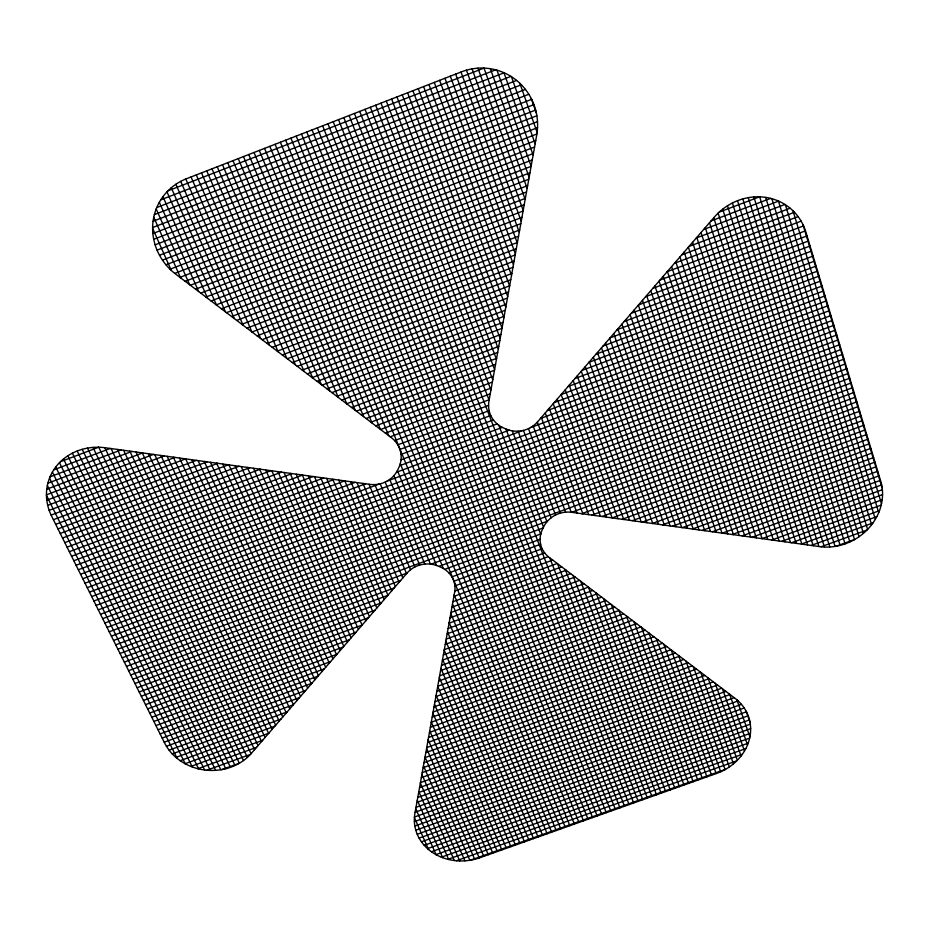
<?xml version="1.0" encoding="UTF-8"?>
<svg xmlns="http://www.w3.org/2000/svg" width="929" height="929" viewBox="0 0 929 929"><rect width="100%" height="100%" fill="white"/><g stroke="black" fill="none" stroke-linecap="round" stroke-linejoin="round"><path stroke-width="1.39" d="M167.894 190.875L484.009 68.096L527.138 188.401M160.787 199.828L495.668 69.826M156.757 207.55L504.133 72.787M154.365 214.622L510.927 76.399M153.064 221.253L516.594 80.428M152.611 227.547L521.366 84.783M152.855 233.551L525.419 89.405M153.715 239.31L528.822 94.27M155.12 244.838L531.655 99.345M157.059 250.145L533.931 104.617M159.509 255.243L535.673 110.075M162.47 260.12L536.869 115.742M165.977 264.788L537.496 121.606M170.042 269.213L537.531 127.679M174.768 273.381L536.892 133.997M179.971 277.353L535.743 140.511M185.185 281.313L534.57 147.003M190.387 285.249L533.409 153.482M195.578 289.198L532.247 159.939M200.769 293.123L531.098 166.384M205.936 297.048L529.936 172.817M211.092 300.961L528.787 179.227M216.248 304.863L527.637 185.626M221.392 308.765L526.499 192.001M226.513 312.655L525.349 198.365M231.635 316.534L524.211 204.717M236.744 320.412L523.073 211.046M241.842 324.279L521.935 217.363M246.94 328.146L520.809 223.657M252.014 331.99L519.683 229.951M257.089 335.833L518.556 236.21M262.141 339.677L517.43 242.469M267.192 343.498L516.315 248.705M272.232 347.33L515.2 254.929M277.26 351.139L514.085 261.13M282.277 354.948L512.971 267.32M287.282 358.745L511.856 273.498M292.287 362.531L510.753 279.652M297.268 366.316L509.649 285.795M60.443 461.713L98.613 447.255M302.25 370.09L508.546 291.927M719.232 212.102L759.516 196.843M53.754 469.842L110.249 448.452M307.22 373.864L507.455 298.046M711.022 220.963L770.64 198.388M50.05 476.821L121.06 449.95M312.179 377.627L506.351 304.143M703.671 229.475L778.618 201.117M47.878 483.208L131.872 451.436M317.126 381.378L505.26 310.228M696.344 237.963L784.935 204.461M46.764 489.177L142.66 452.934M322.073 385.129L504.18 316.29M689.028 246.429L790.138 208.212M46.45 494.832L153.436 454.42M326.996 388.868L503.088 322.351M681.747 254.86L794.481 212.276M46.798 500.232L164.189 455.918M331.92 392.595L502.008 328.39M674.489 263.279L798.116 216.608M47.716 505.388L174.931 457.405M336.832 396.323L500.917 334.417M667.243 271.663L801.135 221.148M49.167 510.346L185.661 458.88L296.966 700.559M341.733 400.039L499.837 340.42M660.02 280.024L803.573 225.898M51.118 515.096L196.367 460.366M346.622 403.743L498.768 346.412M652.832 288.362L805.478 230.845M53.394 519.706L207.062 461.841M351.51 407.448L497.689 352.393M645.643 296.676L807.011 235.908M55.694 524.304L217.734 463.327M356.376 411.141L496.62 358.362M638.49 304.967L808.532 240.971M57.97 528.903L228.395 464.802M361.242 414.833L495.552 364.307M631.36 313.236L810.053 246.022M60.257 533.478L239.043 466.265M366.096 418.514L494.483 370.253M624.242 321.469L811.563 251.062M62.533 538.042L249.68 467.74M370.938 422.184L493.427 376.175M617.146 329.69L813.072 256.079M64.798 542.606L260.294 469.215M375.769 425.854L492.358 382.074M610.074 337.877L814.582 261.095M67.074 547.158L270.885 470.678M380.6 429.512L491.302 387.974M603.026 346.052L816.092 266.1M69.327 551.698L281.475 472.141M385.419 433.158L490.245 393.85M595.988 354.193L817.59 271.094M71.591 556.227L292.043 473.604M390.215 436.804L489.2 399.714M588.974 362.322L819.088 276.076M73.832 560.744L302.599 475.067M394.593 440.601L488.573 405.404M581.984 370.416L820.574 281.046M76.085 565.25L313.131 476.519M397.763 444.84L489.153 410.63M575.016 378.486L822.072 286.016M78.326 569.756L323.652 477.982M399.911 449.45L490.756 415.46M568.072 386.545L823.558 290.963M80.568 574.25L334.161 479.434M401.038 454.432L493.38 419.896M825.033 295.898L561.139 394.57L606.289 517.081M82.797 578.732L344.659 480.885M401.049 459.809L497.12 423.914M554.23 402.571L826.52 300.822M85.027 583.203L355.133 482.337M399.621 465.719L502.299 427.375M547.332 410.548L827.994 305.746M87.245 587.662L365.585 483.777M396.451 472.257L509.243 430.162M540.469 418.514L829.469 310.646M89.463 592.121L379.183 484.044M387.184 481.071L522.33 430.65M530.424 427.642L830.944 315.546M91.681 596.557L832.407 320.424M93.887 600.993L833.87 325.301M96.093 605.418L835.334 330.167M98.288 609.83L836.797 335.009M100.483 614.243L838.248 339.851M102.678 618.633L839.7 344.682M104.861 623.022L841.151 349.501M107.044 627.4L842.591 354.321M109.216 631.766L844.031 359.117M111.387 636.133L845.471 363.901M113.559 640.476L846.911 368.685M115.719 644.819L848.34 373.446M117.878 649.15L849.768 378.208M120.027 653.47L851.196 382.957M122.175 657.79L852.625 387.695M124.323 662.098L854.041 392.421M126.46 666.395L855.458 397.136M128.597 670.68L856.875 401.839M130.734 674.953L407.088 572.996M430.998 564.182L547.46 521.204M571.649 512.285L858.28 406.542M132.859 679.227L400.62 580.497M438.825 566.411L543.14 527.951M581.786 513.691L859.697 411.222M134.972 683.489L394.163 587.976M444.712 569.349L540.771 533.943M591.924 515.096L861.102 415.902M137.097 687.739L387.73 595.431M448.893 572.903L540.109 539.308M602.038 516.489L862.495 420.57M139.211 691.977L381.308 602.863M451.889 576.886L540.632 544.22M863.9 425.227L612.141 517.894L565.215 389.855M141.313 696.204L374.91 610.272M453.886 581.217L542.164 548.749M622.233 519.288L865.294 429.872M143.426 700.431L368.523 617.669M454.896 585.909L544.673 552.906M632.312 520.681L866.687 434.505M145.516 704.646L362.159 625.043M454.827 590.995L548.273 556.645M642.369 522.075L868.081 439.138M147.618 708.862L355.807 632.394M453.886 596.383L552.743 560.071M652.413 523.468L869.463 443.748M149.708 713.054L349.478 639.733M452.911 601.76L557.237 563.473M662.447 524.85L870.845 448.359M151.799 717.246L343.173 647.037M451.947 607.136L561.708 566.864M672.468 526.244L872.226 452.957M153.877 721.427L336.867 654.33M450.983 612.49L566.179 570.255M682.467 527.626L873.608 457.544M155.956 725.595L330.596 661.599M450.031 617.843L570.638 573.646M692.453 529.007L874.99 462.119M158.035 729.764L324.337 668.857M449.067 623.173L575.097 577.014M702.429 530.389L876.361 466.683M160.102 733.922L318.09 676.091M448.115 628.492L579.545 580.393M712.392 531.76L877.731 471.247M162.169 738.067L311.865 683.303M447.163 633.81L583.981 583.749M722.332 533.141L879.089 475.787M164.224 742.201L305.653 690.491M446.21 639.106L588.405 587.116M732.273 534.512L880.46 480.328M166.442 746.277L299.463 697.667M445.258 644.389L592.83 590.461M742.19 535.882L881.656 484.915M169.101 750.167L293.285 704.821M444.317 649.661L597.231 593.805M752.095 537.252L882.364 489.676M172.26 753.884L287.131 711.951M443.365 654.922L601.644 597.15M761.977 538.623L882.55 494.611M175.929 757.39L280.988 719.069M442.425 660.171L606.033 600.482M771.86 539.993L882.178 499.744M180.168 760.688L274.856 726.164M441.484 665.408L610.423 603.815M781.719 541.352L881.191 505.086M185.103 763.719L268.748 733.236M440.543 670.633L614.801 607.136M791.566 542.722L879.473 510.683M190.898 766.437L262.652 740.297M439.614 675.847L619.167 610.446M801.402 544.08L876.837 516.605M197.889 768.701L256.578 747.334M438.674 681.05L623.533 613.755M811.214 545.439L872.935 522.969M206.877 770.234L250.47 754.371M437.745 686.241L627.888 617.053M821.073 546.775L866.908 530.099M221.799 769.595L239.473 763.173M436.816 691.408L632.231 620.351M836.065 546.24L854.645 539.482M435.887 696.576L636.574 623.649M434.958 701.732L640.905 626.936M434.04 706.876L645.225 630.21M433.123 712.009L649.545 633.485M432.194 717.13L653.853 636.748M431.277 722.228L658.15 640.011M430.371 727.326L662.435 643.263M429.453 732.412L666.72 646.514M428.548 737.487L670.993 649.754M427.63 742.55L675.267 652.994M426.725 747.601L679.529 656.222M425.819 752.629L683.779 659.439M424.925 757.658L688.017 662.667M424.019 762.674L692.256 665.872M423.125 767.679L696.483 669.077M422.219 772.673L700.71 672.282L733.457 763.847M421.325 777.654L704.925 675.476M420.431 782.636L709.129 678.669M419.548 787.595L713.321 681.851M418.654 792.542L717.513 685.033M417.771 797.477L721.694 688.203M416.889 802.401L725.874 691.373M416.006 807.324L730.043 694.532M415.124 812.225L734.2 697.679M414.45 817.044L738.137 700.907M414.38 821.642L741.447 704.356M414.857 826.032L744.199 707.991M415.82 830.236L746.451 711.788M417.237 834.265L748.217 715.76M419.118 838.132L749.506 719.894M421.441 841.813L750.33 724.179M424.239 845.32L750.655 728.638M427.549 848.641L750.458 733.271M431.428 851.754L749.668 738.114M435.98 854.622L748.182 743.177M441.356 857.177L745.848 748.553M447.906 859.313L742.306 754.336M456.383 860.753L736.79 760.816M470.457 860.184L725.561 769.317M46.462 495.389L177.16 758.436M49.527 478.087L192.291 766.971M47.356 485.484L185.289 763.824M52.396 472.071L198.678 768.898M59.468 462.688L210.302 770.431M55.752 467.008L204.659 769.99M63.509 458.984L215.679 770.338M72.381 453.178L225.759 768.747M67.817 455.825L220.823 769.758M82.216 449.334L235.025 765.484M77.188 451.018L230.485 767.319M87.489 448.126L239.357 763.232M98.764 447.255L247.404 757.402M92.993 447.418L243.491 760.549M104.826 447.708L251.062 753.709M117.321 449.427L258.065 745.604M111.074 448.568L254.569 749.668M123.569 450.298L261.583 741.539M136.04 452.017L268.609 733.399M129.805 451.157L265.09 737.475M142.265 452.876L272.139 729.311M154.702 454.606L279.199 721.136M148.489 453.735L275.669 725.224M160.914 455.465L282.741 717.025M173.328 457.173L289.836 708.804M167.127 456.313L286.295 712.926M179.518 458.032L293.401 704.681M191.897 459.75L300.531 696.425M198.074 460.598L304.108 692.279M210.418 462.305L311.273 683.976M204.252 461.458L307.685 688.134M216.585 463.165L314.861 679.819M228.894 464.86L322.073 671.481M222.739 464.012L318.461 675.65M235.037 465.719L325.673 667.301M247.323 467.415L332.907 658.916M241.18 466.567L329.296 663.109M253.454 468.262L336.542 654.713M153.761 217.2L180.609 277.841M265.706 469.958L343.811 646.294M415.751 808.729L436.107 854.692M152.611 228.313L171.319 270.432M259.586 469.11L340.165 650.509M414.415 817.625L428.594 849.547M156.2 208.955L189.632 284.68M271.825 470.806L347.458 642.078M417.284 800.206L442.657 857.676M162.958 196.634L207.585 298.29M284.042 472.501L354.762 633.613M420.361 783.077L454.351 860.533M159.335 202.255L198.62 291.497M277.934 471.653L351.104 637.851M418.816 791.659L448.684 859.499M166.965 191.838L216.515 305.072M290.138 473.337L358.42 629.374M421.905 774.461L459.739 860.939M175.883 184.267L234.271 318.531M302.331 475.021L365.759 620.874M425.017 757.123L469.877 860.289M171.284 187.751L225.41 311.819M296.235 474.185L362.089 625.124M423.461 765.81L464.906 860.835M180.725 181.364L243.108 325.231M308.416 475.869L369.44 616.612M426.585 748.414L474.661 859.313M185.812 178.995L251.91 331.908M314.501 476.705L373.121 612.339M428.153 739.658L479.283 857.955M196.286 174.919L269.433 345.193M326.648 478.389L380.507 603.792M431.311 722.054L488.306 854.738M191.049 176.951L260.689 338.562M320.575 477.552L376.814 608.065M429.732 730.879L483.8 856.352M201.523 172.887L278.143 351.812M332.71 479.225L384.211 599.495M432.902 713.205L492.823 853.136M211.998 168.811L295.48 364.958M344.822 480.908L391.632 590.902M436.107 695.391L501.869 849.907M206.761 170.843L286.829 358.397M338.771 480.072L387.916 595.199M434.505 704.31L497.34 851.521M217.247 166.767L304.097 371.495M350.872 481.745L395.359 586.594M437.71 686.426L506.386 848.305M227.744 162.691L321.26 384.513M362.96 483.417L402.814 577.954M440.95 668.404L515.432 845.076M222.495 164.735L312.69 378.01M356.922 482.581L399.087 582.274M439.324 677.438L510.904 846.691M232.993 160.647L329.795 390.981M368.987 484.253L406.554 573.623M442.576 659.335L519.961 843.462M243.503 156.571L346.784 403.86M380.17 483.823L414.891 566.957M445.85 641.091L529.019 840.246M238.254 158.615L338.307 397.438M374.817 484.59L410.502 569.756M444.213 650.23L524.49 841.86M248.763 154.528L355.226 410.27M385.14 482.105L419.664 565.064M447.499 631.917L533.548 838.632M259.296 150.428L372.041 423.02M393.838 475.729L430.394 564.112M450.809 613.465L542.617 835.403M254.023 152.484L363.645 416.656M389.704 479.445L424.82 564.077M449.148 622.709L538.077 837.017M264.556 148.385L380.402 429.361M397.403 470.585L436.525 565.482M452.481 604.175L547.146 833.777M275.1 144.285L556.227 830.549M269.828 146.341L388.74 435.689M400.283 463.757L443.319 568.478M454.153 594.85L551.687 832.163M280.372 142.242L560.768 828.935M290.916 138.142L569.86 825.695M285.644 140.186L565.308 827.309M296.2 136.087L574.401 824.081M306.767 131.988L583.505 820.841M301.484 134.031L578.953 822.455M312.051 129.932L588.057 819.215M322.63 125.821L597.161 815.976M317.335 127.877L592.609 817.59M327.925 123.754L601.713 814.35M333.221 121.699L606.277 812.724M343.811 117.588L615.393 809.473M338.516 119.644L610.829 811.098M349.118 115.521L619.957 807.847M359.732 111.399L629.096 804.595M354.425 113.466L624.52 806.221M365.039 109.332L633.659 802.97M375.664 105.209L489.118 400.155M498.757 425.203L540.701 534.256M549.747 557.795L642.798 799.718M370.357 107.265L638.235 801.344M380.983 103.142L490.942 389.994M505.875 428.943L543.511 527.138M557.528 563.694L647.374 798.081M391.62 99.008L494.611 369.533M518.092 431.184L551.071 517.836M572.996 575.434L656.524 794.829M386.301 101.075L492.776 379.787M512.285 430.847L547.007 521.738M565.273 569.57L651.949 796.455M396.95 96.93L496.458 359.244M523.457 430.394L555.565 515.014M580.706 581.275L661.1 793.192M407.599 92.795L500.185 338.516M533.107 425.912L565.61 512.158M596.023 592.888L670.262 789.929M402.269 94.863L498.316 348.898M528.462 428.641L560.408 513.133M588.371 587.093L665.687 791.566M412.929 90.728L502.055 328.1M537.357 422.103L571.196 512.227M603.653 598.682L674.849 788.303M423.601 86.571L505.829 307.104M545.277 412.929L582.913 513.853M618.83 610.19L684.023 785.028M418.259 88.65L503.936 317.625M541.317 417.527L577.048 513.04M611.259 604.442L679.436 786.666M428.931 84.504L507.722 296.548M549.26 408.33L588.765 514.654M626.378 615.915L688.61 783.402M434.273 82.426L509.626 285.946M553.231 403.72L594.606 515.467M633.915 621.629L693.197 781.765M444.956 78.28L513.458 264.591M648.895 632.986L702.394 778.49M439.614 80.347L511.542 275.286M557.214 399.11L600.448 516.269M641.416 627.319L697.795 780.128M450.31 76.201L515.386 253.849M656.35 638.641L706.981 776.853M461.005 72.032L519.276 232.227M573.228 380.565L623.765 519.497M671.191 649.905L716.178 773.578M455.651 74.123L517.325 243.061M569.21 385.21L617.948 518.696M663.782 644.285L711.579 775.216M466.439 70.186L521.227 221.334M577.246 375.908L629.583 520.31M678.576 655.502L720.718 771.778M477.936 68.177L525.164 199.421M585.305 366.572L641.196 521.912M693.278 666.65L729.37 766.936M472.083 68.885L523.19 210.407M581.275 371.24L635.39 521.111M685.939 661.088L725.119 769.572M589.346 361.892L647.002 522.713M496.957 70.186L531.133 166.198M597.44 352.509L658.591 524.316M715.156 683.245L741.063 756.009M490.338 68.723L529.135 177.323M593.387 357.212L652.797 523.515M707.886 677.729L737.359 760.236M503.948 72.706L533.13 155.027M601.504 347.806L664.386 525.117M722.414 688.737L744.489 751.004M511.449 76.724L535.15 143.798M605.569 343.103L670.169 525.919M729.637 694.218L747.531 744.884M531.283 98.59L536.393 113.187M613.721 333.662L681.723 527.521M746.15 711.231L750.017 722.251M519.834 83.273L537.125 132.382M609.645 338.388L675.94 526.72M736.871 699.792L749.924 736.871M617.808 328.924L687.483 528.322M626.007 319.425L699.014 529.913M621.907 324.175L693.255 529.112M630.117 314.676L704.763 530.703M638.351 305.13L716.259 532.294M634.228 309.903L710.522 531.504M642.485 300.346L722.007 533.095M650.764 290.754L733.469 534.674M646.619 295.561L727.744 533.885M654.91 285.946L739.194 535.476M659.067 281.139L744.919 536.265M667.405 271.477L756.345 537.845M663.236 276.308L750.644 537.055M671.586 266.646L762.059 538.634M679.958 256.938L773.462 540.213M675.766 261.792L767.76 539.424M684.162 252.073L779.152 541.003M692.581 242.318L790.533 542.571M688.366 247.195L784.842 541.793M696.796 237.429L796.211 543.36M701.035 232.529L801.89 544.15M709.512 222.705L813.223 545.718M705.262 227.617L807.556 544.928M713.762 217.781L818.879 546.496M722.692 209.188L829.841 546.972M718.117 213.147L824.464 547.03M727.453 205.808L835.066 546.403M737.521 200.699L845.076 543.871M732.412 202.998L840.141 545.358M742.805 198.922L849.872 541.932M753.872 196.96L859.046 536.695M748.263 197.668L854.529 539.552M759.678 196.843L863.401 533.339M765.67 197.389L867.605 529.391M778.444 201.036L875.339 519.299M771.906 198.725L871.599 524.78M785.388 204.74L878.718 512.599M802.993 224.644L882.178 488.085M793.018 210.802L881.482 503.808M454.664 592.017L414.938 813.223A48.714 42.467 -7.5 0 0 479.863 857.746L716.596 773.427A49.33 43.187 -18.8 0 0 735.048 698.329L549.109 557.319A25.873 23.91 -16.9 0 1 542.745 528.671A79.778 74.843 -10.4 0 0 543.57 527.01A25.884 23.922 -17.1 0 1 571.765 512.309L819.506 546.589A52.384 46.926 -31.4 0 0 880.715 481.176L805.826 231.971A55.926 52.07 -45.3 0 0 766.251 197.482A55.926 52.07 -45.3 0 0 714.227 217.235L537.74 421.661A26.674 25.431 -18.2 0 1 506.003 429.001A79.778 74.843 -10.4 0 0 504.215 428.246A26.686 25.443 -18 0 1 488.968 400.98L536.672 135.332A57.563 56.367 -75.6 0 0 517.43 81.125A57.563 56.367 -75.6 0 0 461.492 71.847L186.497 178.728A57.25 54.799 35.7 0 0 152.948 222.263A57.25 54.799 35.7 0 0 175.813 274.206L391.26 437.594A26.546 25.141 -0.6 0 1 398.82 467.601A79.778 74.843 -10.4 0 0 398.018 469.308A26.535 25.118 -0.6 0 1 369.73 484.357L105.511 447.79A54.277 49.504 17.4 0 0 56.251 466.346A54.277 49.504 17.4 0 0 51.618 516.129L164.607 742.968A50.758 44.882 4.7 0 0 251.457 753.268L407.018 573.088A25.722 23.666 -6.1 0 1 437.861 565.993A79.778 74.843 -10.4 0 0 439.614 566.702A25.71 23.655 -6.3 0 1 454.664 592.017"/></g></svg>
